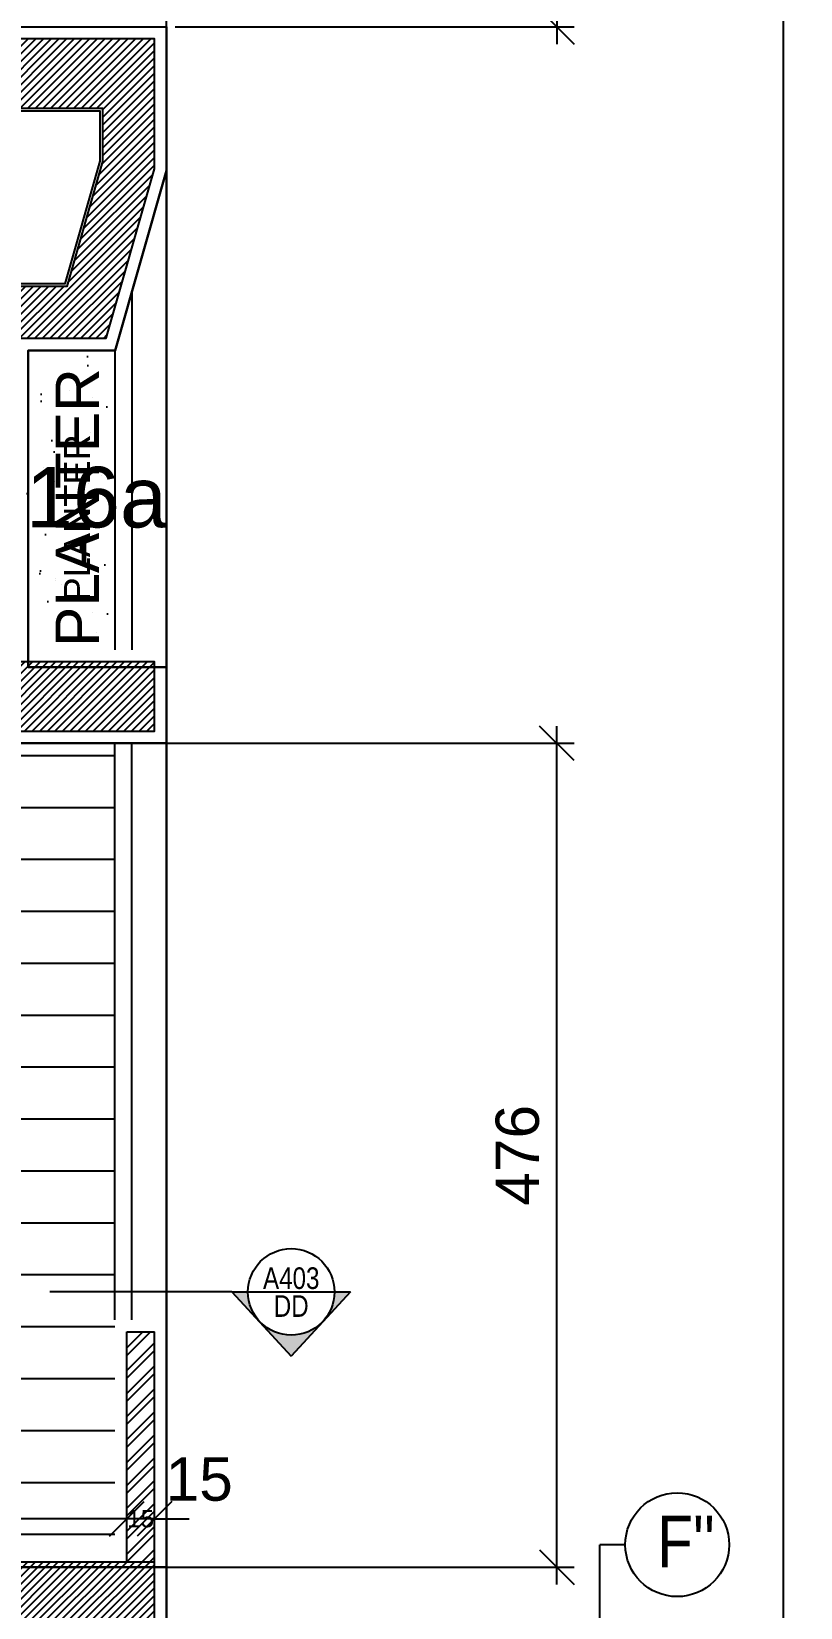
# Model space of a CAD drawing. Extents: x -0.9 to 45.6, y -8.7 to 61.5.
# Drawn here: x 41.13 to 45.57, y 22.68 to 31.78 of the extents above; entities that cross this region are included whole.
import ezdxf
from ezdxf.enums import TextEntityAlignment as Align

# ---------------------------------------------------------------- set-up
doc = ezdxf.new("R2010")
doc.units = 0
doc.header["$MEASUREMENT"] = 0
doc.header["$PDMODE"] = 35
doc.header["$PDSIZE"] = 0.3
doc.linetypes.add('AXIS_50$0$DASHDOT2', pattern=[0.5, 0.25, -0.125, 0, -0.125])
doc.layers.get('0').update_dxf_attribs({"linetype": 'CONTINUOUS'})
doc.layers.get('DEFPOINTS').update_dxf_attribs({"linetype": 'CONTINUOUS'})
for name, color, linetype in [('60%', 7, 'CONTINUOUS'), ('A-ANNO-DIM', 3, 'CONTINUOUS'), ('A-ANNO-SECT-TAG', 7, 'CONTINUOUS'), ('A-AREAS', 6, 'CONTINUOUS'), ('A-AREAS-TXT', 6, 'CONTINUOUS'), ('A-BALUST', 1, 'CONTINUOUS'), ('a-dim', 3, 'CONTINUOUS'), ('A-HATCH-CONC', 8, 'CONTINUOUS'), ('A-HATCH-WALL', 8, 'CONTINUOUS'), ('A-NOMENCLATURE', 3, 'CONTINUOUS'), ('A-PLASTER', 8, 'CONTINUOUS'), ('A-PROJECTION', 9, 'CONTINUOUS'), ('a-text-red', 10, 'CONTINUOUS'), ('A-TILES', 137, 'CONTINUOUS'), ('A-TREES', 63, 'CONTINUOUS'), ('A-WALL', 4, 'CONTINUOUS'), ('AXIS_50$0$A-AXIS-50', 10, 'AXIS_50$0$DASHDOT2'), ('AXIS_50$0$A-TX-AXIS-50', 3, 'AXIS_50$0$DASHDOT2'), ('Parcelle$0$N-PLOT', 5, 'CONTINUOUS'), ('S-2ND-3RD-4-5-6TH$0$A-STR 2-3-4-5-6', 2, 'CONTINUOUS'), ('S-2ND-3RD-4-5-6TH$0$N-PLOT', 5, 'CONTINUOUS')]:
    doc.layers.add(name, color=color, linetype=linetype)
doc.styles.add('A100-STEXT', font='arial.ttf', dxfattribs={"height": 0.25})
doc.styles.add('AXIS_50$0$A-AXIS$0$STRUCTURE$0$A100-STEXT', font='arial.ttf', dxfattribs={"height": 0.25})
doc.styles.add('BLOCK', font='arial.ttf', dxfattribs={"width": 0.8, "height": 0.25})
doc.styles.add('STYLE1', font='arial.ttf')
doc.dimstyles.new('A100-DIM', dxfattribs={"dimtxt": 0.25, "dimasz": 0.2, "dimexe": 0.1, "dimexo": 0.3, "dimgap": 0.1, "dimtad": 1, "dimlfac": 100, "dimrnd": 0.5, "dimdsep": 46, "dimtxsty": 'A100-STEXT', "dimblk1": 'OBLIQUE', "dimblk2": 'OBLIQUE', "dimsah": 1, "dimcen": -0.05, "dimdle": 0.1, "dimclrd": 15, "dimclre": 15, "dimclrt": 256, "dimadec": 0, "dimazin": 0, "dimtfac": 0.28, "dimtix": 1, "dimtmove": 2, "dimatfit": 3, "dimldrblk": 'OBLIQUE', "dimfxl": 1, "dimtolj": 1, "dimarcsym": 0})
doc.dimstyles.new('A50-DIM', dxfattribs={"dimtxt": 0.1, "dimasz": 0.02, "dimexe": 0.05, "dimexo": 0.01, "dimgap": 0.05, "dimtad": 0, "dimdec": 1, "dimlfac": 100, "dimrnd": 0.5, "dimdsep": 46, "dimtxsty": 'STYLE1', "dimblk": 'ARCHTICK', "dimcen": 0.05, "dimdle": 1e-05, "dimse1": 1, "dimse2": 1, "dimclrd": 146, "dimclre": 256, "dimclrt": 256, "dimadec": 0, "dimazin": 0, "dimtfac": 1.4, "dimtdec": 1, "dimtix": 1, "dimtmove": 2, "dimatfit": 3, "dimldrblk": 'ARCHTICK', "dimfxl": 1, "dimtolj": 1, "dimarcsym": 0})

# ---------------------------------------------------------------- blocks, each defined once
blk = doc.blocks.new('_OBLIQUE')
at = {"color": 0, "linetype": 'ByBlock'}
blk.add_line((-0.5, -0.5), (0.5, 0.5), dxfattribs=at)
blk = doc.blocks.new('*D183')
at = {"layer": 'a-dim', "color": 15, "lineweight": -2}
for p, q in [((41.6784, 23.24), (41.6784, 23.2897)), ((41.8384, 23.24), (41.8384, 23.2897)), ((41.6784, 23.1897), (41.4784, 23.1897)), ((41.8384, 23.1897), (41.6784, 23.1897)), ((41.8384, 23.1897), (42.0384, 23.1897))]:
    blk.add_line(p, q, dxfattribs=at)
at = {"layer": 'DEFPOINTS', "color": 0}
for p in [(41.6784, 23.1897), (41.6784, 22.94), (41.8384, 22.94)]:
    blk.add_point(p, dxfattribs=at)
at = {"layer": 'a-dim', "color": 15, "lineweight": -2, "xscale": 0.2, "yscale": 0.2, "zscale": 0.2}
blk.add_blockref('_OBLIQUE', (41.6784, 23.1897), dxfattribs=at)
at = {"layer": 'a-dim', "color": 15, "lineweight": -2, "xscale": 0.2, "yscale": 0.2, "zscale": 0.2, "rotation": 180}
blk.add_blockref('_OBLIQUE', (41.8384, 23.1897), dxfattribs=at)
at = {"layer": 'a-dim', "insert": (42.0969, 23.4173), "char_height": 0.25, "attachment_point": 5, "style": 'A100-STEXT'}
blk.add_mtext('\\A1;15', dxfattribs=at)
blk = doc.blocks.new('*D184')
at = {"layer": 'a-dim', "color": 15, "lineweight": -2}
for p, q in [((39.8584, 23.24), (39.8584, 23.2897)), ((41.6784, 23.24), (41.6784, 23.2897)), ((41.7784, 23.1897), (39.7584, 23.1897))]:
    blk.add_line(p, q, dxfattribs=at)
at = {"layer": 'DEFPOINTS', "color": 0}
for p in [(39.8584, 23.1897), (39.8584, 22.94), (41.6784, 22.94)]:
    blk.add_point(p, dxfattribs=at)
at = {"layer": 'a-dim', "color": 15, "lineweight": -2, "xscale": 0.2, "yscale": 0.2, "zscale": 0.2, "rotation": 180}
blk.add_blockref('_OBLIQUE', (39.8584, 23.1897), dxfattribs=at)
at = {"layer": 'a-dim', "color": 15, "lineweight": -2, "xscale": 0.2, "yscale": 0.2, "zscale": 0.2}
blk.add_blockref('_OBLIQUE', (41.6784, 23.1897), dxfattribs=at)
at = {"layer": 'a-dim', "insert": (40.7684, 23.4173), "char_height": 0.25, "attachment_point": 5, "style": 'A100-STEXT'}
blk.add_mtext('\\A1;182', dxfattribs=at)
blk = doc.blocks.new('SCT_TAG_D_2')
h = blk.add_hatch(color=256)
h.paths.add_polyline_path([(0.3425, -0.3708), (0, 0), (0.0925, 0, 0.755389), (0.5552, -0.1315), (0.5636, -0.1315)])
h.paths.add_polyline_path([(0.5636, -0.1315), (0.5552, -0.1315, 0.139348), (0.5925, 0), (0.6851, 0)])
for p, q in [((0, 0), (-1.0515, 0)), ((0, 0), (0.6851, 0)), ((0, 0), (0.3425, -0.3708)), ((0.6851, 0), (0.3425, -0.3708))]:
    blk.add_line(p, q)
blk.add_circle((0.3425, 0), 0.25)
at = {"color": 7, "style": 'BLOCK', "width": 0.8}
for tag, p in [('DWG', (0.3425, 0.0795)), ('SCT.NO.', (0.3425, -0.0815))]:
    blk.add_attdef(tag, text='', height=0.125, dxfattribs=at).set_placement(p, align=Align.MIDDLE)
blk = doc.blocks.new('A$C0D575FD1')
at = {"layer": 'A-ANNO-SECT-TAG', "ltscale": 4}
blk.add_blockref('SCT_TAG_D_2', (42.286, 24.5005), dxfattribs=at).add_auto_attribs({'SCT.NO.': 'DD', 'DWG': 'A403'})
blk = doc.blocks.new('*D279')
at = {"layer": '60%', "color": 15, "lineweight": -2}
for p, q in [((44.164, 35.4303), (44.164, 31.71)), ((41.9584, 35.3303), (44.264, 35.3303)), ((41.9584, 31.81), (44.264, 31.81))]:
    blk.add_line(p, q, dxfattribs=at)
at = {"layer": 'DEFPOINTS', "color": 0}
for p in [(41.6584, 35.3303), (41.6584, 31.81), (44.164, 31.81)]:
    blk.add_point(p, dxfattribs=at)
at = {"layer": '60%', "color": 15, "lineweight": -2, "xscale": 0.2, "yscale": 0.2, "zscale": 0.2}
for p, rotation in [((44.164, 35.3303), 90), ((44.164, 31.81), 270)]:
    blk.add_blockref('_OBLIQUE', p, dxfattribs=dict(at, rotation=rotation))
at = {"layer": '60%', "insert": (43.9363, 33.5702), "char_height": 0.25, "attachment_point": 5, "rotation": 90, "style": 'A100-STEXT'}
blk.add_mtext('\\A1;352', dxfattribs=at)
blk = doc.blocks.new('*D280')
at = {"layer": '60%', "color": 15, "lineweight": -2}
for p, q in [((44.164, 22.81), (44.164, 27.77)), ((41.9084, 27.67), (44.264, 27.67)), ((41.9084, 22.91), (44.264, 22.91))]:
    blk.add_line(p, q, dxfattribs=at)
at = {"layer": 'DEFPOINTS', "color": 0}
for p in [(41.6084, 27.67), (44.164, 27.67), (41.6084, 22.91)]:
    blk.add_point(p, dxfattribs=at)
at = {"layer": '60%', "color": 15, "lineweight": -2, "xscale": 0.2, "yscale": 0.2, "zscale": 0.2}
for p, rotation in [((44.164, 27.67), 90), ((44.164, 22.91), 270)]:
    blk.add_blockref('_OBLIQUE', p, dxfattribs=dict(at, rotation=rotation))
at = {"layer": '60%', "insert": (43.9364, 25.29), "char_height": 0.25, "attachment_point": 5, "rotation": 90, "style": 'A100-STEXT'}
blk.add_mtext('\\A1;476', dxfattribs=at)
blk = doc.blocks.new('*D283')
at = {"layer": '60%', "color": 15, "lineweight": -2}
for p, q in [((45.4712, 35.4303), (45.4712, 3.4)), ((42.2084, 35.3303), (45.5712, 35.3303)), ((42.2084, 3.5), (45.5712, 3.5))]:
    blk.add_line(p, q, dxfattribs=at)
at = {"layer": 'DEFPOINTS', "color": 0}
for p in [(41.9084, 35.3303), (41.9084, 3.5), (45.4712, 3.5)]:
    blk.add_point(p, dxfattribs=at)
at = {"layer": '60%', "color": 15, "lineweight": -2, "xscale": 0.2, "yscale": 0.2, "zscale": 0.2}
for p, rotation in [((45.4712, 35.3303), 90), ((45.4712, 3.5), 270)]:
    blk.add_blockref('_OBLIQUE', p, dxfattribs=dict(at, rotation=rotation))
at = {"layer": '60%', "insert": (45.2434, 19.4152), "char_height": 0.25, "attachment_point": 5, "rotation": 90, "style": 'A100-STEXT'}
blk.add_mtext('\\A1;3183', dxfattribs=at)
blk = doc.blocks.new('_ArchTick')
at = {"color": 0, "linetype": 'ByBlock', "const_width": 0.15}
blk.add_lwpolyline([(-0.5, -0.5), (0.5, 0.5)], dxfattribs=at)
blk = doc.blocks.new('*D381')
at = {"layer": 'A-ANNO-DIM', "color": 146, "lineweight": -2}
for p, q in [((41.6784, 23.1897), (41.6584, 23.1897)), ((41.8384, 23.1897), (41.6784, 23.1897)), ((41.8384, 23.1897), (41.8584, 23.1897))]:
    blk.add_line(p, q, dxfattribs=at)
at = {"layer": 'DEFPOINTS', "color": 0}
for p in [(41.6784, 23.1897), (41.6784, 22.94), (41.8384, 22.94)]:
    blk.add_point(p, dxfattribs=at)
at = {"layer": 'A-ANNO-DIM', "color": 146, "lineweight": -2, "xscale": 0.02, "yscale": 0.02, "zscale": 0.02}
blk.add_blockref('_ArchTick', (41.6784, 23.1897), dxfattribs=at)
at = {"layer": 'A-ANNO-DIM', "color": 146, "lineweight": -2, "xscale": 0.02, "yscale": 0.02, "zscale": 0.02, "rotation": 180}
blk.add_blockref('_ArchTick', (41.8384, 23.1897), dxfattribs=at)
at = {"layer": 'A-ANNO-DIM', "insert": (41.7584, 23.1897), "char_height": 0.1, "attachment_point": 5, "style": 'STYLE1'}
blk.add_mtext('\\A1;15', dxfattribs=at)
blk = doc.blocks.new('*D382')
at = {"layer": 'A-ANNO-DIM', "color": 146, "lineweight": -2}
for p, q in [((39.8584, 23.1897), (40.6131, 23.1897)), ((41.6784, 23.1897), (40.9236, 23.1897))]:
    blk.add_line(p, q, dxfattribs=at)
at = {"layer": 'DEFPOINTS', "color": 0}
for p in [(39.8584, 23.1897), (39.8584, 22.94), (41.6784, 22.94)]:
    blk.add_point(p, dxfattribs=at)
at = {"layer": 'A-ANNO-DIM', "color": 146, "lineweight": -2, "xscale": 0.02, "yscale": 0.02, "zscale": 0.02, "rotation": 180}
blk.add_blockref('_ArchTick', (39.8584, 23.1897), dxfattribs=at)
at = {"layer": 'A-ANNO-DIM', "color": 146, "lineweight": -2, "xscale": 0.02, "yscale": 0.02, "zscale": 0.02}
blk.add_blockref('_ArchTick', (41.6784, 23.1897), dxfattribs=at)
at = {"layer": 'A-ANNO-DIM', "insert": (40.7684, 23.1897), "char_height": 0.1, "attachment_point": 5, "style": 'STYLE1'}
blk.add_mtext('\\A1;182', dxfattribs=at)

msp = doc.modelspace()

# ---------------------------------------------------------------- hatches: boundary and pattern name
at = {"layer": 'A-HATCH-CONC'}
h = msp.add_hatch(dxfattribs=at)
h.set_pattern_fill('ANSI31', color=256, scale=0.25, style=0)
h.paths.add_polyline_path([(41.83837, 31.74), (40.70837, 31.74), (40.70837, 31.34), (41.53837, 31.34), (41.53837, 31.03202), (41.33208, 30.31), (41.00837, 30.31), (41.00837, 30.01), (41.55837, 30.01), (41.83837, 30.99)])
h = msp.add_hatch(dxfattribs=at)
h.set_pattern_fill('ANSI31', color=256, scale=0.25, style=0)
h.paths.add_polyline_path([(41.83837, 28.14), (40.70837, 28.14), (40.70837, 27.74), (41.83837, 27.74)])
h = msp.add_hatch(dxfattribs=at)
h.set_pattern_fill('ANSI31', color=256, scale=0.25, style=0)
h.paths.add_polyline_path([(41.83837, 22.94), (26.70837, 22.94), (26.70837, 22.61), (28.46837, 22.61), (28.46837, 22.54), (41.83837, 22.54)])
h = msp.add_hatch(dxfattribs=at)
h.set_pattern_fill('ANSI31', color=256, scale=0.25, style=0)
h.paths.add_polyline_path([(41.83837, 22.94), (26.70837, 22.94), (26.70837, 22.61), (28.46837, 22.61), (28.46837, 22.54), (41.83837, 22.54)])
at = {"layer": 'A-HATCH-WALL'}
h = msp.add_hatch(dxfattribs=at)
h.set_pattern_fill('ANSI32', color=256, scale=0.25, style=0)
h.set_pattern_definition([(45, (-4e-09, 0.000785), (-0.06629126, 0.06629126), []), (45, (0.04419, 0.000785), (-0.06629126, 0.06629126), [])])
h.paths.add_polyline_path([(41.83837, 24.27078), (41.67837, 24.27078), (41.67837, 22.94078), (41.83837, 22.94078)])
at = {"layer": 'A-TILES'}
h = msp.add_hatch(dxfattribs=at)
h.set_pattern_fill('_USER', color=256, scale=0.3, style=0, pattern_type=0)
h.set_pattern_definition([(0, (30.60837, 8.1), (0, 0.3), [])])
h.paths.add_polyline_path([(39.92837, 24.34), (39.92837, 23.01), (41.60837, 23.01), (41.60837, 24.34), (41.60837, 27.67), (39.92837, 27.67)])
at = {"layer": 'A-TREES'}
h = msp.add_hatch(dxfattribs=at)
h.set_pattern_fill('AR-SAND', color=256, scale=0.2, style=0)
h.set_pattern_definition([(37.5, (30.60837, 8.1), (-0.0125987, 0.3853648), [0, -0.304, 0, -0.34, 0, -0.325]), (7.5, (30.60837, 8.1), (0.353955, 0.564429), [0, -0.164, 0, -0.274, 0, -0.105]), (327.5, (30.36237, 8.1), (0.6228284, 0.001132), [0, -0.1, 0, -0.36, 0, -0.47]), (317.5, (30.36237, 8.1), (0.601225, 0.175535), [0, -0.05, 0, -0.236, 0, -0.27])])
h.paths.add_polyline_path([(41.60837, 29.94), (41.09337, 29.94), (41.09337, 28.21), (41.60837, 28.21)])

# ---------------------------------------------------------------- linework, layer by layer
at = {"layer": 'A-AREAS'}
msp.add_lwpolyline([(30.76735, 45.894), (41.00695, 37.6593), (37.18837, 32.91101), (37.18837, 31.81), (41.90837, 31.81), (41.90837, 30.9802), (41.61117, 29.94), (41.10837, 29.94), (41.10837, 28.11), (41.90837, 28.11), (41.90837, 27.67), (39.92837, 27.67), (39.92837, 22.91), (41.90837, 22.91), (41.90837, 22.54)], dxfattribs=at)
for points in [[(41.10837, 29.94), (41.61117, 29.94), (41.90837, 30.9802), (41.90837, 28.11), (41.10837, 28.11)], [(39.92837, 27.67), (41.90837, 27.67), (41.90837, 22.91), (39.92837, 22.91)]]:
    msp.add_lwpolyline(points, close=True, dxfattribs=at)
at = {"layer": 'A-BALUST'}
for p, q in [((41.70837, 30.2802), (41.70837, 28.21)), ((41.60837, 29.94), (41.60837, 28.21)), ((41.60837, 24.34), (41.60837, 27.67)), ((41.70837, 24.34), (41.70837, 27.67))]:
    msp.add_line(p, q, dxfattribs=at)
at = {"layer": 'A-PLASTER'}
msp.add_lwpolyline([(35.93337, 29.575), (36.72337, 29.575), (36.72337, 31.325), (41.52337, 31.325), (41.52337, 31.03412), (41.32076, 30.325), (40.99337, 30.325), (40.99337, 29.94), (41.00837, 29.94)], dxfattribs=at)
at = {"layer": 'A-PROJECTION'}
for p, q in [((41.90837, 31.74), (41.90837, 35.56771)), ((41.90837, 30.99), (41.90837, 28.21)), ((41.90837, 24.34), (41.90837, 27.74))]:
    msp.add_line(p, q, dxfattribs=at)
at = {"layer": 'A-WALL'}
for p, q in [((41.67837, 22.94), (41.67837, 24.27)), ((41.67837, 24.27), (41.83837, 24.27)), ((41.83837, 22.84), (41.83837, 24.27))]:
    msp.add_line(p, q, dxfattribs=at)
at = {"layer": 'AXIS_50$0$A-AXIS-50', "linetype": 'Continuous'}
for p in [(44.55886, 23.04), (44.41184, 22.54)]:
    msp.add_line(p, (44.41184, 23.04), dxfattribs=at)
msp.add_circle((44.85886, 23.04), 0.3, dxfattribs=at)
at = {"layer": 'Parcelle$0$N-PLOT'}
msp.add_lwpolyline([(0, 0), (38.90837, 0, 0.4142136), (41.90837, 3), (41.90837, 55.45463, 0.4229554), (38.81912, 58.4533), (0, 57.29794)], format="xyb", close=True, dxfattribs=at)
at = {"layer": 'S-2ND-3RD-4-5-6TH$0$A-STR 2-3-4-5-6'}
for points in [[(40.70837, 31.74), (40.70837, 31.34), (41.53837, 31.34), (41.53837, 31.03202), (41.33208, 30.31), (41.00837, 30.31), (41.00837, 30.01), (41.55837, 30.01), (41.83837, 30.99), (41.83837, 31.74)], [(40.70837, 27.74), (41.83837, 27.74), (41.83837, 28.14), (40.70837, 28.14)], [(41.83837, 22.94), (26.70837, 22.94), (26.70837, 22.61), (28.46837, 22.61), (28.46837, 22.54), (41.83837, 22.54)], [(41.83837, 22.94), (26.70837, 22.94), (26.70837, 22.61), (28.46837, 22.61), (28.46837, 22.54), (41.83837, 22.54)]]:
    msp.add_lwpolyline(points, close=True, dxfattribs=at)
at = {"layer": 'S-2ND-3RD-4-5-6TH$0$N-PLOT'}
msp.add_lwpolyline([(0, 0), (38.90837, 0, 0.4142136), (41.90837, 3), (41.90837, 55.45463, 0.4229554), (38.81912, 58.4533), (0, 57.29794)], format="xyb", close=True, dxfattribs=at)

# ---------------------------------------------------------------- block references
at = {"layer": 'A-ANNO-SECT-TAG'}
msp.add_blockref('A$C0D575FD1', (0, 0), dxfattribs=at)

# ---------------------------------------------------------------- texts
at = {"layer": 'A-AREAS-TXT', "style": 'A100-STEXT'}
msp.add_text('16a', height=0.35, dxfattribs=at).set_placement((41.50272, 28.91729), align=Align.CENTER)
at = {"layer": 'A-NOMENCLATURE', "style": 'A100-STEXT'}
msp.add_text('PLANTER', height=0.25, rotation=90, dxfattribs=at).set_placement((41.51709, 28.22646))
at = {"layer": 'a-text-red', "style": 'A100-STEXT'}
msp.add_text('PLANTER', height=0.15, rotation=90, dxfattribs=at).set_placement((41.46576, 28.4893))
at = {"layer": 'AXIS_50$0$A-TX-AXIS-50', "style": 'AXIS_50$0$A-AXIS$0$STRUCTURE$0$A100-STEXT', "width": 0.8}
msp.add_text("F''", height=0.3, dxfattribs=at).set_placement((44.74429, 22.90869))

# ---------------------------------------------------------------- dimensions: what is measured, and where the dimension line sits
at = {"layer": '60%'}
for base, p1, p2, picture, middle in [((44.16403, 31.81), (41.65837, 35.33031), (41.65837, 31.81), '*D279', (43.93631, 33.57015)), ((45.47116, 3.5), (41.90837, 35.33031), (41.90837, 3.5), '*D283', (45.24343, 19.41515)), ((44.16403, 27.67), (41.60837, 22.91), (41.60837, 27.67), '*D280', (43.93639, 25.29))]:
    dim = msp.add_linear_dim(base=base, p1=p1, p2=p2, angle=90, dimstyle='A100-DIM', dxfattribs=at)
    dim.commit()
    dim.dimension.update_dxf_attribs({"geometry": picture, "text_midpoint": middle})
at = {"layer": 'A-ANNO-DIM'}
dim = msp.add_linear_dim(base=(39.85837, 23.1897), p1=(41.67837, 22.94), p2=(39.85837, 22.94), dimstyle='A50-DIM', dxfattribs=at)
dim.commit()
dim.dimension.update_dxf_attribs({"geometry": '*D382', "text_midpoint": (40.76837, 23.1897)})
dim = msp.add_linear_dim(base=(41.67837, 23.1897), p1=(41.83837, 22.94), p2=(41.67837, 22.94), text='15', dimstyle='A50-DIM', dxfattribs=at)
dim.commit()
dim.dimension.update_dxf_attribs({"geometry": '*D381', "text_midpoint": (41.75837, 23.1897)})
at = {"layer": 'a-dim'}
dim = msp.add_linear_dim(base=(39.85837, 23.1897), p1=(41.67837, 22.94), p2=(39.85837, 22.94), dimstyle='A100-DIM', dxfattribs=at)
dim.commit()
dim.dimension.update_dxf_attribs({"geometry": '*D184', "text_midpoint": (40.76837, 23.41734)})
dim = msp.add_linear_dim(base=(41.67837, 23.1897), p1=(41.83837, 22.94), p2=(41.67837, 22.94), text='15', dimstyle='A100-DIM', dxfattribs=at)
dim.commit()
dim.dimension.update_dxf_attribs({"geometry": '*D183', "text_midpoint": (42.0969, 23.41734), "dimtype": 160})

doc.saveas('drawing.dxf')
